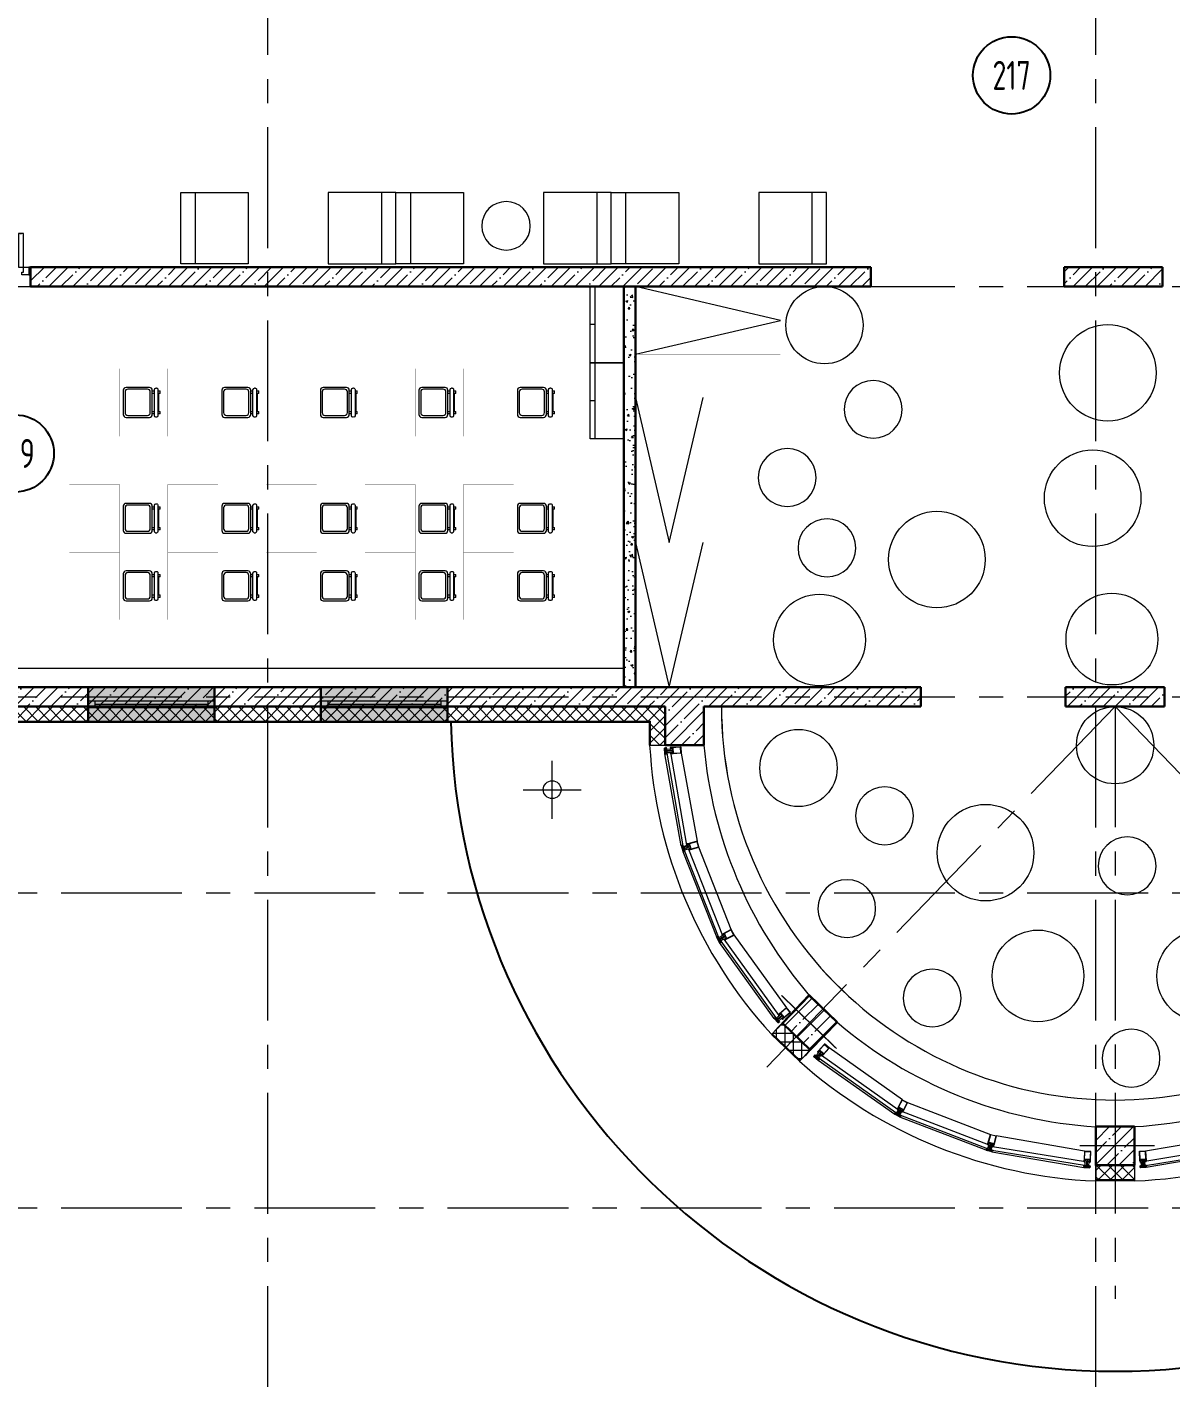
# Model space of a CAD drawing. Header units: millimetres. Extents: x -13407 to 95998, y -2719 to 109387.
# Drawn here: x 23083 to 34923, y 4380 to 18370 of the extents above; entities that cross this region are included whole.
import ezdxf
from ezdxf.enums import TextEntityAlignment as Align

# ---------------------------------------------------------------- set-up
doc = ezdxf.new("R2010")
doc.units = ezdxf.units.MM
doc.linetypes.add('ACAD_ISO03W100', pattern=[30, 12, -18])
doc.linetypes.add('CENTER', pattern=[2, 1.25, -0.25, 0.25, -0.25])
for name, color, linetype, lineweight in [('АР_Двери', 5, 'Continuous', 18), ('АР_Маркер экспликации', 239, 'Continuous', 13), ('АР_Навесной фасад', 5, 'Continuous', 5), ('АР_Номер помещения', 1, 'Continuous', 25), ('АР_Окна БЛОК', 250, 'Continuous', 13), ('АР_Оси', 193, 'Continuous', 9), ('АР_Перегородки витражные', 152, 'Continuous', 13), ('АР_Перегородки газоблок', 165, 'Continuous', 30), ('АР_Перегородки газоблок_Штрих', 165, 'Continuous', 5), ('АР_Подоконники', 163, 'Continuous', 9), ('АР_Помещения_площадь', 19, 'Continuous', 9), ('АР_Сущ Несущая стена', 202, 'Continuous', 30), ('АР_тонкая линия', 250, 'Continuous', 0), ('АР_Утеплитель', 250, 'Continuous', 9), ('АР_Штриховка монолит', 250, 'Continuous', 9), ('ТХ_мебель передв', 250, 'Continuous', 13), ('ТХ_ОСНОВНОЙ', 103, 'Continuous', 25)]:
    doc.layers.add(name, color=color, linetype=linetype, lineweight=lineweight)
doc.layers.add('Козырек', color=7, linetype='Continuous')
doc.layers.add('Тонкая', color=7, linetype='Continuous')
doc.layers.get('ТХ_ОСНОВНОЙ').off()
doc.styles.add('ISOCPEUR', font='isocpeur.ttf', dxfattribs={"width": 0.7})
doc.styles.get("Standard").update_dxf_attribs({"font": 'arial.ttf'})
pattern_1 = [(45, (76865.7, -55313.48), (-61.87184, 61.87184), []), (135, (76865.7, -55313.48), (-61.87184, -61.87184), [])]
pattern_2 = [(335.76716334, (-69115.3163, 318510.941), (0.651582564, 1.447617495), []), (65.76716334, (-69115.3163, 318510.941), (-1.447617495, 0.651582564), [])]

# ---------------------------------------------------------------- blocks, each defined once
blk = doc.blocks.new('Полуторная_на лестницу')
at = {"color": 253}
for points in [[(75, 80), (75, 1080), (125, 1080), (125, 80)], [(1375, 430), (1375, 80), (1425, 80), (1425, 430)]]:
    blk.add_lwpolyline(points, close=True, dxfattribs=at)
for points in [[(0, 0), (0, 80), (20, 80), (20, 0), (0, 0)], [(20, 80), (20, 0), (90, 0), (90, 30), (75, 30), (75, 80), (20, 80)], [(1480, 80), (1480, 0), (1410, 0), (1410, 30), (1425, 30), (1425, 80), (1480, 80)], [(1500, 0), (1500, 80), (1480, 80), (1480, 0), (1500, 0)]]:
    blk.add_lwpolyline(points, dxfattribs=at)
at = {"color": 253, "linetype": 'ACAD_ISO03W100', "ltscale": 3}
for centre, radius, start, end in [((75, 80), 1000, 0, 90), ((1465, 40), 392, 95.9075, 174.0925)]:
    blk.add_arc(centre, radius, start, end, dxfattribs=at)
blk = doc.blocks.new('*U222')
h = blk.add_hatch(color=253)
h.dxf.hatch_style = 1
h.paths.add_polyline_path([(-1310, -140), (0, -140), (0, 220), (-1310, 220)])
at = {"color": 253, "lineweight": 30}
for p, q in [((-1310, -140), (-1310, 220)), ((0, -140), (0, 220))]:
    blk.add_line(p, q, dxfattribs=at)
at = {"color": 253}
for p, q in [((0, 220), (-1310, 220)), ((-1310, 70), (0, 70)), ((-1310, 0), (0, 0)), ((-1240, 0), (-1240, 70)), ((-1240, 35), (-70, 35)), ((-70, 0), (-70, 70)), ((-1310, -140), (0, -140)), ((-1310, -140), (-1310, -140)), ((-1310, -140), (-1310, -140)), ((0, -140), (0, -140)), ((0, -140), (0, -140))]:
    blk.add_line(p, q, dxfattribs=at)
blk = doc.blocks.new('*U223')
h = blk.add_hatch(color=253)
h.dxf.hatch_style = 1
h.paths.add_polyline_path([(-1310, -140), (0, -140), (0, 220), (-1310, 220)])
at = {"color": 253, "lineweight": 30}
for p, q in [((-1310, -140), (-1310, 220)), ((0, -140), (0, 220))]:
    blk.add_line(p, q, dxfattribs=at)
at = {"color": 253}
for p, q in [((0, 220), (-1310, 220)), ((-1310, 70), (0, 70)), ((-1310, 0), (0, 0)), ((-1240, 0), (-1240, 70)), ((-1240, 35), (-70, 35)), ((-70, 0), (-70, 70)), ((-1310, -140), (0, -140)), ((-1310, -140), (-1310, -140)), ((-1310, -140), (-1310, -140)), ((0, -140), (0, -140)), ((0, -140), (0, -140))]:
    blk.add_line(p, q, dxfattribs=at)
blk = doc.blocks.new('*U366')
at = {"layer": 'АР_Номер помещения', "color": 253}
blk.add_circle((-15747, 2175), 400, dxfattribs=at)
at = {"layer": 'АР_Номер помещения', "color": 253, "style": 'ISOCPEUR', "width": 0.7}
blk.add_attdef('НОМЕР_ПОМЕЩЕНИЯ', text='', height=300, dxfattribs=at).set_placement((-15747, 2175), align=Align.MIDDLE_CENTER)
at = {"layer": 'АР_Помещения_площадь', "color": 253, "lineweight": 30, "width": 0.7, "flags": 104}
blk.add_attdef('ИМЯ_ПОМЕЩЕНИЯ', text='', height=100, dxfattribs=at).set_placement((158, 1217), align=Align.MIDDLE_CENTER)
blk = doc.blocks.new('*U367')
at = {"layer": 'АР_Номер помещения', "color": 253}
blk.add_circle((-14214, 6090), 400, dxfattribs=at)
at = {"layer": 'АР_Номер помещения', "color": 253, "style": 'ISOCPEUR', "width": 0.7}
blk.add_attdef('НОМЕР_ПОМЕЩЕНИЯ', text='', height=300, dxfattribs=at).set_placement((-14214, 6090), align=Align.MIDDLE_CENTER)
at = {"layer": 'АР_Помещения_площадь', "color": 253, "lineweight": 30, "width": 0.7, "flags": 104}
blk.add_attdef('ИМЯ_ПОМЕЩЕНИЯ', text='', height=100, dxfattribs=at).set_placement((158, 1217), align=Align.MIDDLE_CENTER)
blk = doc.blocks.new('стойка витр.')
h = blk.add_hatch()
h.set_pattern_fill('ANSI37', color=253, scale=0.5, angle=-69.2328)
h.set_pattern_definition(pattern_2)
edge = h.paths.add_edge_path()
edge.add_line((-23, 14), (-23, 15))
edge.add_arc((-23, 15), 0.427, 20.7605, 72.3)
edge.add_arc((-23, 16), 0.427, 110.764, 252.288, ccw=False)
edge.add_line((-23, 16), (-22, 16))
edge.add_arc((-22, 16), 0.183, 20.749, 110.7854, ccw=False)
edge.add_line((-22, 16), (-22, 16))
edge.add_arc((-22, 16), 0.183, 200.7666, 335.778)
edge.add_line((-22, 16), (-21, 18))
edge.add_arc((-22, 18), 0.637, 344.3928, 381.7249)
edge.add_line((-21, 18), (-23, 22))
edge.add_arc((-23, 22), 0.637, 19.8094, 57.1415)
edge.add_line((-23, 22), (-24, 23))
edge.add_arc((-24, 23), 0.183, 65.7564, 200.7677)
edge.add_line((-25, 23), (-24, 23))
edge.add_arc((-25, 23), 0.183, -69.251, 20.7854, ccw=False)
edge.add_line((-25, 23), (-26, 22))
edge.add_arc((-26, 23), 0.427, 149.2464, 290.7703, ccw=False)
edge.add_arc((-27, 23), 0.427, 329.2344, 380.7738)
edge.add_line((-26, 23), (-27, 24))
edge.add_arc((-27, 24), 0.183, 20.749, 110.7854)
edge.add_line((-27, 24), (-33, 22))
edge.add_arc((-33, 21), 0.306, 107.612, 200.6883)
edge.add_line((-34, 21), (-33, 21))
edge.add_arc((-33, 21), 0.304, 200.7453, 225.8124)
edge.add_line((-33, 21), (-32, 19))
edge.add_arc((-32, 19), 0.305, -108.8628, 45.7814, ccw=False)
edge.add_arc((-29, 28), 9.95, 231.9543, 250.0412, ccw=False)
edge.add_arc((-35, 20), 0.4, 42.3093, 119.225)
edge.add_arc((-35, 20), 0.602, 134.395, 228.6478)
edge.add_arc((-29, 28), 11, 232.0873, 240.8889)
edge.add_arc((-37, 13), 6.09, 40.7589, 60.6144, ccw=False)
edge.add_arc((-33, 17), 0.305, -34.8959, 41.6027, ccw=False)
edge.add_line((-32, 16), (-33, 16))
edge.add_arc((-33, 16), 0.305, 145.1101, 256.4243)
edge.add_line((-33, 15), (-32, 15))
edge.add_arc((-32, 15), 0.305, -34.8899, 76.4243, ccw=False)
edge.add_line((-32, 15), (-32, 14))
edge.add_arc((-32, 14), 0.305, 145.1101, 256.4243)
edge.add_line((-32, 13), (-31, 13))
edge.add_arc((-31, 13), 0.305, -24.2247, 76.4204, ccw=False)
edge.add_line((-31, 13), (-32, 11))
edge.add_arc((-31, 11), 0.305, 155.7711, 290.7403)
edge.add_line((-31, 11), (-23, 14))
edge.add_arc((-23, 14), 0.183, 290.749, 380.749)
edge = h.paths.add_edge_path(flags=16)
edge.add_line((-23, 21), (-22, 19))
edge.add_arc((-23, 18), 0.541, -69.2328, 20.7672, ccw=False)
edge.add_line((-23, 18), (-23, 18))
edge.add_arc((-24, 18), 0.541, 200.7672, 290.7672, ccw=False)
edge.add_line((-24, 18), (-25, 20))
edge.add_arc((-25, 20), 0.541, 110.7672, 200.7672, ccw=False)
edge.add_line((-25, 21), (-24, 21))
edge.add_arc((-24, 21), 0.541, 20.7672, 110.7672, ccw=False)
edge = h.paths.add_edge_path(flags=16)
edge.add_line((-27, 20), (-26, 17))
edge.add_arc((-26, 17), 0.541, -69.2328, 20.7672, ccw=False)
edge.add_line((-26, 16), (-28, 15))
edge.add_arc((-28, 16), 0.541, 200.7672, 290.7672, ccw=False)
edge.add_line((-29, 15), (-30, 19))
edge.add_arc((-30, 19), 0.541, 110.7672, 200.7672, ccw=False)
edge.add_line((-30, 20), (-28, 21))
edge.add_arc((-27, 20), 0.541, 20.7672, 110.7672, ccw=False)
h = blk.add_hatch()
h.set_pattern_fill('ANSI37', color=253, scale=0.5, angle=-69.2328)
h.set_pattern_definition([(335.76716334, (-69115.9168, 318510.7132), (0.651582564, 1.447617495), []), (65.76716334, (-69115.9168, 318510.7132), (-1.447617495, 0.651582564), [])])
edge = h.paths.add_edge_path()
edge.add_arc((-61, -46), 0.549, 155.7657, 200.7672)
edge.add_line((-62, -46), (-61, -44))
edge.add_arc((-61, -44), 0.183, 20.7672, 155.7657)
edge.add_line((-61, -44), (-61, -45))
edge.add_arc((-61, -45), 0.183, 200.7672, 290.7672)
edge.add_line((-61, -45), (-59, -44))
edge.add_arc((-60, -44), 0.427, -69.2328, 72.2936)
edge.add_arc((-59, -43), 0.427, 200.7672, 252.2936)
edge.add_line((-60, -43), (-63, -35))
edge.add_arc((-63, -34), 0.305, 110.7672, 200.7672)
edge.add_line((-63, -34), (-61, -33))
edge.add_arc((-60, -34), 0.304, 76.4029, 110.7672)
edge.add_line((-60, -33), (-60, -34))
edge.add_arc((-108, -56), 53, 16.7114, 24.8229)
edge.add_line((-57, -41), (-58, -41))
edge.add_arc((-58, -41), 0.305, 145.1109, 256.4234)
edge.add_line((-58, -42), (-57, -42))
edge.add_arc((-57, -42), 0.305, -34.8891, 76.4234)
edge.add_line((-57, -42), (-57, -43))
edge.add_arc((-57, -43), 0.305, 145.1109, 256.4234)
edge.add_line((-57, -44), (-56, -44))
edge.add_arc((-56, -44), 0.305, -34.8891, 76.4234)
edge.add_line((-56, -44), (-56, -45))
edge.add_arc((-56, -45), 0.305, 145.1109, 256.4234)
edge.add_line((-56, -46), (-55, -46))
edge.add_arc((-56, -46), 0.305, -34.8891, 76.4234)
edge.add_line((-55, -46), (-56, -47))
edge.add_arc((-56, -47), 0.305, 145.1109, 256.4234)
edge.add_line((-56, -47), (-55, -48))
edge.add_arc((-55, -48), 0.305, -34.8891, 76.4234)
edge.add_line((-55, -48), (-55, -49))
edge.add_arc((-55, -49), 0.305, 145.1109, 256.4234)
edge.add_line((-55, -49), (-54, -50))
edge.add_arc((-54, -50), 0.305, -34.8891, 76.4234)
edge.add_line((-54, -50), (-54, -51))
edge.add_arc((-54, -51), 0.305, 145.1109, 256.4234)
edge.add_line((-54, -51), (-53, -51))
edge.add_arc((-53, -52), 0.305, -43.6751, 76.4279)
edge.add_line((-53, -52), (-54, -53))
edge.add_arc((-54, -53), 0.305, 136.3286, 262.7471)
edge.add_arc((-55, -61), 7.99, 59.586, 82.7471)
edge.add_arc((-51, -54), 0.305, 253.291, 419.586)
edge.add_arc((-53, -61), 6.03, 73.291, 110.7672)
edge.add_line((-55, -55), (-55, -55))
edge.add_arc((-55, -55), 0.427, 200.7672, 290.7672)
edge.add_line((-55, -55), (-57, -51))
edge.add_arc((-56, -51), 0.427, 149.2366, 200.7672)
edge.add_arc((-57, -51), 0.427, -30.7634, 40.0143)
edge.add_arc((-57, -51), 0.427, 40.0005, 110.7672)
edge.add_line((-57, -50), (-58, -51))
edge.add_arc((-58, -51), 0.183, 110.7672, 200.7672)
edge.add_line((-58, -51), (-58, -51))
edge.add_arc((-59, -51), 0.183, 245.7686, 380.7672)
edge.add_line((-59, -51), (-60, -51))
edge.add_arc((-60, -50), 0.549, 200.7672, 245.7686)
edge.add_line((-60, -50), (-62, -46))
edge = h.paths.add_edge_path(flags=16)
edge.add_arc((-59, -49), 0.541, 200.7672, 290.7672)
edge.add_line((-61, -47), (-60, -49))
edge.add_arc((-60, -47), 0.541, 110.7672, 200.7672)
edge.add_line((-59, -46), (-60, -46))
edge.add_arc((-59, -46), 0.541, 20.7672, 110.7672)
edge.add_line((-58, -48), (-59, -46))
edge.add_arc((-58, -49), 0.541, -69.2328, 20.7672)
edge.add_line((-59, -50), (-58, -49))
h = blk.add_hatch()
h.set_pattern_fill('ANSI37', color=253, scale=0.5, angle=-69.2328)
h.set_pattern_definition(pattern_2)
edge = h.paths.add_edge_path()
edge.add_line((-8, -26), (-7, -27))
edge.add_arc((-8, -27), 0.427, -30.7656, 20.7738, ccw=False)
edge.add_arc((-7, -27), 0.427, 149.2464, 290.7703)
edge.add_line((-7, -28), (-6, -27))
edge.add_arc((-6, -27), 0.183, 290.749, 380.7854)
edge.add_line((-6, -27), (-6, -27))
edge.add_arc((-6, -27), 0.183, 65.7564, 200.7677, ccw=False)
edge.add_line((-5, -27), (-4, -27))
edge.add_arc((-4, -28), 0.637, 19.8094, 57.1415, ccw=False)
edge.add_line((-4, -28), (-2, -31))
edge.add_arc((-3, -32), 0.637, -15.6072, 21.7249, ccw=False)
edge.add_line((-2, -32), (-3, -33))
edge.add_arc((-3, -33), 0.183, 200.7666, 335.778, ccw=False)
edge.add_line((-3, -33), (-3, -33))
edge.add_arc((-3, -33), 0.183, 20.749, 110.7854)
edge.add_line((-3, -33), (-4, -34))
edge.add_arc((-4, -34), 0.427, 110.764, 252.288)
edge.add_arc((-5, -35), 0.427, 20.7605, 72.3, ccw=False)
edge.add_line((-4, -35), (-4, -36))
edge.add_arc((-4, -36), 0.183, -69.251, 20.7854, ccw=False)
edge.add_line((-4, -36), (-11, -38))
edge.add_arc((-11, -38), 0.306, 200.846, 293.9223, ccw=False)
edge.add_line((-11, -38), (-11, -38))
edge.add_arc((-11, -37), 0.304, 175.722, 200.789, ccw=False)
edge.add_line((-11, -37), (-11, -35))
edge.add_arc((-12, -35), 0.305, 355.7529, 510.3972)
edge.add_arc((-3, -40), 9.95, 151.4932, 169.58)
edge.add_arc((-13, -38), 0.4, 282.3093, 359.225, ccw=False)
edge.add_arc((-13, -38), 0.602, 172.8865, 267.1393, ccw=False)
edge.add_arc((-3, -40), 11, 160.6454, 169.447, ccw=False)
edge.add_arc((-19, -34), 6.09, 340.92, 360.7754)
edge.add_arc((-13, -34), 0.305, 359.9316, 436.4302)
edge.add_line((-13, -34), (-14, -34))
edge.add_arc((-14, -33), 0.305, 145.1101, 256.4243, ccw=False)
edge.add_line((-14, -33), (-14, -32))
edge.add_arc((-14, -32), 0.305, 325.1101, 436.4243)
edge.add_line((-14, -32), (-15, -32))
edge.add_arc((-15, -31), 0.305, 145.1101, 256.4243, ccw=False)
edge.add_line((-15, -31), (-14, -30))
edge.add_arc((-15, -30), 0.305, 325.1139, 425.759)
edge.add_line((-15, -30), (-16, -29))
edge.add_arc((-16, -29), 0.305, 110.794, 245.7633, ccw=False)
edge.add_line((-16, -29), (-8, -26))
edge.add_arc((-8, -26), 0.183, 20.7854, 110.7854, ccw=False)
edge = h.paths.add_edge_path(flags=16)
edge.add_line((-3, -31), (-4, -29))
edge.add_arc((-5, -29), 0.541, 20.7672, 110.7672)
edge.add_line((-5, -28), (-6, -29))
edge.add_arc((-6, -29), 0.541, 110.7672, 200.7672)
edge.add_line((-6, -29), (-5, -32))
edge.add_arc((-5, -32), 0.541, 200.7672, 290.7672)
edge.add_line((-5, -32), (-4, -32))
edge.add_arc((-4, -31), 0.541, 290.7672, 380.7672)
edge = h.paths.add_edge_path(flags=16)
edge.add_line((-7, -33), (-8, -29))
edge.add_arc((-9, -30), 0.541, 20.7672, 110.7672)
edge.add_line((-9, -29), (-11, -30))
edge.add_arc((-11, -31), 0.541, 110.7672, 200.7672)
edge.add_line((-11, -31), (-10, -34))
edge.add_arc((-10, -34), 0.541, 200.7672, 290.7672)
edge.add_line((-9, -35), (-7, -34))
edge.add_arc((-7, -33), 0.541, 290.7672, 380.7672)
at = {"color": 253, "lineweight": 0, "ltscale": 100, "transparency": 33554687}
for points in [[(-69, -58), (-90, -2), (-90, -1), (-89, -1), (-89, -1), (-88, -3), (-87, -3), (-87, -3), (-86, -3), (-87, -1), (-87, 0), (-82, 2), (-81, 1), (-80, 1), (-77, 4), (-78, 5), (-90, 0), (-91, -2), (-70, -59), (-68, -60), (-55, -55), (-55, -54), (-59, -54), (-59, -54), (-60, -56), (-65, -58), (-66, -57), (-67, -55), (-67, -55), (-68, -55), (-68, -56), (-67, -58), (-67, -58), (-68, -59)], [(66, 59), (-27, 24), (-26, 22), (-25, 22), (-25, 22), (-25, 23), (-21, 25), (-19, 21), (-19, 21), (-19, 21), (-18, 17), (-22, 16), (-23, 17), (-23, 16), (-23, 16), (-23, 14), (-17, 16), (-16, 17), (-15, 20), (-15, 20), (-17, 24), (-17, 25), (-17, 25), (-14, 27), (-12, 26), (-4, 5), (-5, 4), (-33, -7), (-33, -7), (-32, -8), (-31, -9), (-30, -9), (-30, -9), (-29, -9), (-29, -8), (-28, -9), (-27, -8), (-27, -8), (-26, -8), (-25, -7), (-25, -7), (-25, -7), (-24, -7), (-24, -6), (-23, -7), (-22, -6), (-22, -6), (-21, -6), (-20, -6), (-20, -5), (-20, -5), (-19, -5), (-18, -4), (-18, -5), (-17, -4), (-15, -5), (-15, -6), (-16, -8), (-16, -9), (-16, -8), (-17, -9), (-18, -9), (-18, -9), (-19, -9), (-19, -10), (-20, -10), (-21, -10), (-21, -11), (-21, -10), (-23, -11), (-23, -11), (-23, -11), (-24, -11), (-24, -12), (-25, -12), (-26, -12), (-26, -13), (-26, -12), (-28, -13), (-28, -13), (-28, -13), (-29, -13), (-29, -14), (-30, -15), (-29, -16), (-29, -16), (-1, -6), (0, -6), (8, -28), (8, -29), (4, -31), (3, -30), (3, -29), (2, -25), (2, -25), (-1, -23), (-2, -23), (-8, -25), (-7, -27), (-6, -28), (-6, -27), (-6, -26), (-2, -25), (0, -28), (0, -28), (0, -29), (1, -32), (-4, -34), (-4, -33), (-4, -33), (-5, -34), (-4, -36), (89, -1), (89, 1), (67, 59)], [(64, 56), (85, 0), (11, -28), (-11, 28)]]:
    blk.add_lwpolyline(points, close=True, dxfattribs=at)
for points in [[(-74, -6), (-74, -6), (-75, -6), (-74, -7), (-77, -8, -0.414362), (-77, -8), (-79, -2, -0.414326), (-79, 0), (-77, 0), (-77, -1), (-76, 0), (-76, 0), (-77, 3, 0.551224), (-78, 4), (-80, 1, -0.267349), (-81, 1), (-82, 1, 0.249629), (-83, 1), (-86, -2, 0.827043), (-86, -3), (-82, -2, -0.414326), (-81, -2), (-78, -9, 0.414326), (-77, -10), (-76, -9, -0.082799), (-72, -16), (-68, -26), (-68, -26), (-68, -26), (-65, -35, -0.082799), (-63, -43), (-64, -44, 0.414326), (-65, -45), (-62, -52, -0.414326), (-62, -53), (-66, -55, 0.827043), (-66, -56), (-61, -56, 0.249629), (-61, -55), (-60, -54, -0.267349), (-59, -54), (-56, -54, 0.551224), (-56, -54), (-57, -51), (-57, -50), (-58, -50), (-58, -51), (-59, -52, -0.414326), (-60, -51), (-63, -45, -0.414362), (-63, -45), (-60, -44), (-60, -45), (-60, -45), (-59, -44)], [(-74, 3, 0.57795), (-74, 4), (-75, 4, -0.615334), (-75, 4, 0.101403), (-74, 7, 0.887085), (-74, 7, -0.164997), (-77, 5), (-77, 5, 0.414304), (-78, 4), (-76, 1, 0.228696), (-76, 1, -0.319049), (-76, 0, -0.319002), (-76, 0), (-77, -1, -0.4144), (-77, -1), (-78, 0, 0.668339), (-78, 0), (-79, -2, 0.198883), (-79, -2), (-77, -6, 0.198883), (-77, -7), (-75, -7, 0.668339), (-75, -7), (-75, -7, -0.4144), (-75, -7), (-74, -6, -0.710202), (-73, -7, 0.228696), (-73, -7), (-70, -16, 0.414362), (-70, -16), (-67, -15, 0.151171), (-67, -15), (-67, -15, 0.035408), (-70, -8), (-71, -7, -0.527868), (-71, -7), (-70, -6, 0.527868), (-71, -6), (-72, -5, -0.527868), (-72, -5), (-71, -4, 0.527868), (-71, -4), (-72, -4, -0.527868), (-72, -3), (-72, -2, 0.527868), (-72, -2), (-73, -2, -0.527868), (-73, -1), (-73, 0, 0.527868), (-73, 0), (-74, 0, -0.527868), (-74, 1), (-73, 1, 0.527868), (-74, 2), (-74, 2, -0.527868), (-75, 3)], [(-23, 14), (-23, 15, 0.228752), (-23, 15, -0.710164), (-23, 16), (-22, 16, -0.4144), (-22, 16), (-22, 16, 0.66825), (-22, 16), (-21, 18, 0.164348), (-21, 18), (-23, 22, 0.164348), (-23, 22), (-24, 23, 0.66825), (-25, 23), (-24, 23, -0.4144), (-25, 23), (-26, 22, -0.710164), (-26, 23, 0.228752), (-26, 23), (-27, 24, 0.4144), (-27, 24), (-33, 22, 0.430028), (-34, 21), (-33, 21, 0.109814), (-33, 21), (-32, 19, -0.800036), (-32, 18, -0.079083), (-35, 20, 0.348803), (-35, 20, 0.436125), (-35, 19, 0.038423), (-34, 18, -0.086853), (-32, 17, -0.346763), (-32, 16), (-33, 16, 0.527877), (-33, 15), (-32, 15, -0.527877), (-32, 15), (-32, 14, 0.527877), (-32, 13), (-31, 13, -0.469739), (-31, 13), (-32, 11, 0.667984), (-31, 11), (-23, 14, 0.414214)], [(-32, -8), (-33, -7, 0.523933), (-33, -7), (-64, -19, 0.414326), (-65, -20), (-64, -21, 0.410627), (-63, -21), (-63, -21, 0.492552), (-63, -21), (-63, -20, -0.441111), (-63, -20), (-61, -19, -0.208057), (-60, -19, -0.000016), (-57, -21, -0.439819), (-56, -22, -0.000016), (-58, -25, -0.208057), (-58, -26), (-60, -27, -0.441111), (-60, -26), (-61, -26, 0.492552), (-61, -26), (-61, -26, 0.410627), (-62, -27), (-61, -28, 0.414326), (-61, -28), (-30, -17, 0.523933), (-29, -16), (-30, -15)], [(-53, -51, -0.57795), (-53, -52), (-54, -53, 0.615334), (-54, -53, -0.101403), (-51, -54, -0.887085), (-51, -55, 0.164997), (-55, -55), (-55, -55, -0.414304), (-55, -55), (-57, -51, -0.228696), (-57, -51, 0.319049), (-57, -50, 0.319002), (-57, -50), (-58, -51, 0.4144), (-58, -51), (-58, -51, -0.668339), (-59, -51), (-60, -51, -0.198883), (-60, -50), (-62, -46, -0.198883), (-62, -46), (-61, -44, -0.668339), (-61, -44), (-61, -45, 0.4144), (-61, -45), (-59, -44, 0.710202), (-59, -43, -0.228696), (-60, -43), (-63, -35, -0.414362), (-63, -34), (-61, -33, -0.151171), (-60, -33), (-60, -34, -0.035408), (-57, -41), (-58, -41, 0.527868), (-58, -42), (-57, -42, -0.527868), (-57, -42), (-57, -43, 0.527868), (-57, -44), (-56, -44, -0.527868), (-56, -44), (-56, -45, 0.527868), (-56, -46), (-55, -46, -0.527868), (-55, -46), (-56, -47, 0.527868), (-56, -47), (-55, -48, -0.527868), (-55, -48), (-55, -49, 0.527868), (-55, -49), (-54, -50, -0.527868), (-54, -50), (-54, -51, 0.527868), (-54, -51)], [(-8, -26), (-7, -27, -0.228752), (-7, -27, 0.710164), (-7, -28), (-6, -27, 0.4144), (-6, -27), (-6, -27, -0.66825), (-5, -27), (-4, -27, -0.164348), (-4, -28), (-2, -31, -0.164348), (-2, -32), (-3, -33, -0.66825), (-3, -33), (-3, -33, 0.4144), (-3, -33), (-4, -34, 0.710164), (-4, -34, -0.228752), (-4, -35), (-4, -36, -0.4144), (-4, -36), (-11, -38, -0.430028), (-11, -38), (-11, -38, -0.109814), (-11, -37), (-11, -35, 0.800036), (-12, -35, 0.079083), (-13, -38, -0.348803), (-13, -38, -0.436125), (-14, -38, -0.038423), (-13, -36, 0.086853), (-13, -34, 0.346763), (-13, -34), (-14, -34, -0.527877), (-14, -33), (-14, -32, 0.527877), (-14, -32), (-15, -32, -0.527877), (-15, -31), (-14, -30, 0.469739), (-15, -30), (-16, -29, -0.667984), (-16, -29), (-8, -26, -0.414214)]]:
    blk.add_lwpolyline(points, format="xyb", close=True, dxfattribs=at)
for points in [[(-72, 0), (-73, 0)], [(-70, -6), (-69, -6), (-31, 9), (-31, 9), (-31, 11)], [(-27, 24), (-27, 24)], [(-23, 14), (-23, 14)], [(-56, -42), (-56, -41), (-17, -27), (-17, -27), (-16, -29)]]:
    blk.add_lwpolyline(points, dxfattribs=at)
at = {"color": 253}
blk.add_lwpolyline([(-73, 0), (-55, -48), (-54, -48), (-72, 0)], close=True, dxfattribs=at)
for points in [[(-27, 20), (-26, 17, -0.414214), (-26, 16), (-28, 15, -0.414214), (-29, 15), (-30, 19, -0.414214), (-30, 20), (-28, 21, -0.414214)], [(-23, 21), (-22, 19, -0.414214), (-23, 18), (-23, 18, -0.414214), (-24, 18), (-25, 20, -0.414214), (-25, 21), (-24, 21, -0.414214)], [(-75, -2), (-74, -4, -0.414214), (-75, -5), (-76, -5, -0.414214), (-77, -5), (-78, -3, -0.414214), (-77, -2), (-76, -2, -0.414214)], [(-58, -48), (-59, -46, 0.414214), (-59, -46), (-60, -46, 0.414214), (-61, -47), (-60, -49, 0.414214), (-59, -50), (-58, -49, 0.414214)], [(-7, -33), (-8, -29, 0.414214), (-9, -29), (-11, -30, 0.414214), (-11, -31), (-10, -34, 0.414214), (-9, -35), (-7, -34, 0.414214)], [(-3, -31), (-4, -29, 0.414214), (-5, -28), (-6, -29, 0.414214), (-6, -29), (-5, -32, 0.414214), (-5, -32), (-4, -32, 0.414214)]]:
    blk.add_lwpolyline(points, format="xyb", close=True, dxfattribs=at)
at = {"color": 253, "lineweight": 0, "ltscale": 100, "transparency": 33554687}
blk.add_arc((-33, 21), 0.305, 110.7562, 200.7779, dxfattribs=at)
blk = doc.blocks.new('A$Ccadbda81')
at = {"layer": 'АР_Перегородки витражные', "color": 253}
for p, q in [((89, -1005), (-114, -61)), ((-95, -53), (104, -1006)), ((145, -997), (-54, -43)), ((55, -46), (251, -953)), ((108, -1064), (489, -1941)), ((508, -1935), (124, -1053)), ((163, -1037), (546, -1918)), ((636, -1855), (270, -1012)), ((1163, -2725), (567, -1955)), ((666, -1908), (1236, -2643)), ((1113, -2760), (520, -1993)), ((533, -1980), (1130, -2751))]:
    blk.add_line(p, q, dxfattribs=at)
at = {"layer": 'АР_Перегородки витражные', "color": 253, "xscale": -1}
for p, rotation in [((-31, -22), 206.0439613467204), ((1196, -2723), 244.0437384224219)]:
    blk.add_blockref('стойка витр.', p, dxfattribs=dict(at, rotation=rotation))
at = {"layer": 'АР_Перегородки витражные', "color": 253}
for p, rotation in [((181, -1008), 357.0718620546067), ((579, -1924), 9.301548555461455)]:
    blk.add_blockref('стойка витр.', p, dxfattribs=dict(at, rotation=rotation))
blk = doc.blocks.new('A$C81a96c4f')
at = {"layer": 'АР_Штриховка монолит', "ltscale": 100}
h = blk.add_hatch(dxfattribs=at)
h.set_pattern_fill('ANSI35', color=253, scale=700)
h.set_pattern_definition([(45, (-977645.9, 95082.39), (-123.743687, 123.743687), []), (45, (-977522.15, 95082.39), (-123.743687, 123.743687), [218.75, -43.75, 0, -43.75])])
h.paths.add_polyline_path([(-3166, -2990), (-3443, -3278), (-3156, -3556), (-2878, -3268)])
h = blk.add_hatch(dxfattribs=at)
h.set_pattern_fill('ANSI35', color=253, scale=700)
h.set_pattern_definition([(45, (-971324.91, 95091.84), (-123.743687, 123.743687), []), (45, (-971201.17, 95091.84), (-123.743687, 123.743687), [218.75, -43.75, 0, -43.75])])
h.paths.add_polyline_path([(3166, -2990), (2878, -3268), (3156, -3556), (3443, -3278)])
h = blk.add_hatch(dxfattribs=at)
h.set_pattern_fill('ANSI35', color=253, scale=700)
h.set_pattern_definition([(45, (177458.83, -66645.68), (-123.74369, 123.74369), []), (45, (177582.58, -66645.68), (-123.74369, 123.74369), [218.75, -43.75, 0, -43.75])])
h.paths.add_polyline_path([(200, -4350), (-200, -4350), (-200, -4750), (200, -4750)])
at = {"layer": 'АР_Сущ Несущая стена', "color": 253, "ltscale": 100}
for points in [[(-2878, -3268), (-3166, -2990), (-3443, -3278), (-3156, -3556)], [(2878, -3268), (3166, -2990), (3443, -3278), (3156, -3556)], [(-200, -4350), (200, -4350), (200, -4750), (-200, -4750)]]:
    blk.add_lwpolyline(points, close=True, dxfattribs=at)
blk = doc.blocks.new('стул 5  340х340')
at = {"color": 253, "linetype": 'ByBlock', "extrusion": (-6.19742e-05, 0.000470712, 1)}
for p, q in [((-15341, 16665, 197), (-15316, 16665, 197)), ((-15341, 16665, 197), (-15341, 16642, 197)), ((-15316, 16642, 197), (-15316, 16665, 197)), ((-15316, 16653, 197), (-15129, 16653, 197)), ((-15129, 16665, 197), (-15104, 16665, 197)), ((-15129, 16665, 197), (-15129, 16642, 197)), ((-15104, 16642, 197), (-15104, 16665, 197)), ((-15375, 16628, 197), (-15375, 16620, 197)), ((-15087, 16642, 197), (-15361, 16642, 197)), ((-15361, 16606, 197), (-15087, 16606, 197)), ((-15341, 16606, 197), (-15341, 16583, 197)), ((-15316, 16583, 197), (-15316, 16606, 197)), ((-15129, 16606, 197), (-15129, 16583, 197)), ((-15104, 16583, 197), (-15104, 16606, 197)), ((-15073, 16620, 197), (-15073, 16628, 197))]:
    blk.add_line(p, q, dxfattribs=at)
at = {"color": 253, "ltscale": 100, "extrusion": (-6.19742e-05, 0.000470712, 1), "elevation": 206}
for points in [[(-15348, 16583), (-15097, 16583, -0.414169), (-15068, 16554), (-15068, 16312, -0.414258), (-15097, 16283), (-15348, 16283, -0.414169), (-15377, 16312), (-15377, 16554, -0.414258)], [(-15328, 16563), (-15114, 16563, -0.414214), (-15085, 16534), (-15085, 16331, -0.414214), (-15114, 16302), (-15328, 16302, -0.414214), (-15357, 16331), (-15357, 16534, -0.414214)]]:
    blk.add_lwpolyline(points, format="xyb", close=True, dxfattribs=at)
at = {"color": 253, "linetype": 'ByBlock', "extrusion": (-6.19742e-05, 0.000470712, 1)}
for centre, start, end in [((-15361, 16628, 206), 90, 180), ((-15361, 16620, 206), 180, 270), ((-15087, 16628, 206), 0, 90), ((-15087, 16620, 206), 270, 0)]:
    blk.add_arc(centre, 13.9, start, end, dxfattribs=at)
blk = doc.blocks.new('У018.1')
at = {"layer": 'ТХ_мебель передв', "color": 253, "ltscale": 100, "const_width": 1}
blk.add_lwpolyline([(135239, 62061), (135239, 61361), (135759, 61361), (135759, 62061)], close=True, dxfattribs=at)
blk = doc.blocks.new('Шкаф канцелярский закрытый')
at = {"layer": 'ТХ_мебель передв', "color": 253}
blk.add_lwpolyline([(207495, -155297), (207495, -154509), (207146, -154509), (207146, -155297)], close=True, dxfattribs=at)
for points in [[(207199, -154509), (207199, -155297)], [(207199, -154903), (207146, -154903)]]:
    blk.add_lwpolyline(points, dxfattribs=at)
blk = doc.blocks.new('У012')
at = {"layer": 'ТХ_мебель передв', "color": 253}
blk.add_open_spline([(-181454, 44964, -1), (-181454, 44799, -1), (-181586, 44667, -1), (-181750, 44667, -1), (-181920, 44667, -1), (-182052, 44799, -1), (-182052, 44964, -1), (-182052, 45133, -1), (-181920, 45265, -1), (-181750, 45265, -1), (-181586, 45265, -1), (-181454, 45133, -1), (-181454, 44964, -1)], degree=3, knots=[0, 0, 0, 0, 1, 1, 1, 2, 2, 2, 3, 3, 3, 4, 4, 4, 4], dxfattribs=at)
blk = doc.blocks.new('У014')
at = {"layer": 'ТХ_мебель передв', "color": 253}
blk.add_circle((-169652, 43208, -1), 500, dxfattribs=at)
blk = doc.blocks.new('У016')
at = {"layer": 'ТХ_мебель передв', "color": 253, "lineweight": 0, "ltscale": 100, "transparency": 33554687}
for p, q in [((-49562.5, 37416.5), (-49212.5, 35916.5)), ((-49212.5, 35916.5), (-48862.5, 37416.5))]:
    blk.add_line(p, q, dxfattribs=at)
at = {"layer": 'ТХ_мебель передв', "color": 253, "lineweight": 0, "ltscale": 100, "transparency": 33554687, "const_width": 1}
blk.add_lwpolyline([(-49562.5, 37416.5), (-49562.5, 35916.5), (-48862.5, 35916.5), (-48862.5, 37416.5)], close=True, dxfattribs=at)
blk = doc.blocks.new('У017')
at = {"layer": 'ТХ_мебель передв', "color": 253}
blk.add_lwpolyline([(252942, -218302), (253682, -218302), (253682, -219002), (252942, -219002)], close=True, dxfattribs=at)
blk.add_lwpolyline([(252942, -219002), (252942, -218852), (253682, -218852), (253682, -219002)], dxfattribs=at)
blk = doc.blocks.new('Стол низкий')
at = {"layer": 'ТХ_мебель передв', "color": 253}
blk.add_open_spline([(184400, -228430, 0), (184400, -228568, 0), (184288, -228679, 0), (184151, -228679, 0), (184013, -228679, 0), (183897, -228568, 0), (183897, -228430, 0), (183897, -228287, 0), (184013, -228176, 0), (184151, -228176, 0), (184288, -228176, 0), (184400, -228287, 0), (184400, -228430, 0)], degree=3, knots=[0, 0, 0, 0, 1, 1, 1, 2, 2, 2, 3, 3, 3, 4, 4, 4, 4], dxfattribs=at)

msp = doc.modelspace()

# ---------------------------------------------------------------- hatches: boundary and pattern name
at = {"layer": 'АР_Перегородки газоблок_Штрих', "ltscale": 100}
h = msp.add_hatch(dxfattribs=at)
h.set_pattern_fill('AR-CONC', color=253, scale=30)
h.set_pattern_definition([(50, (76865.7, -55313.48), (215.17805, -18.82564), [22.5, -247.5]), (355, (76865.7, -55313.48), (-41.6254, 225.65764), [18, -198]), (100.45144, (76883.63, -55315.05), (173.55265, 206.832), [19.12206, -210.34263]), (46.1842, (76865.7, -55253.48), (320.1724, -49.6558), [33.75, -371.25]), (96.63564, (76892.38, -55257.62), (280.3986, 292.2356), [28.6831, -315.5141]), (351.18416, (76865.7, -55253.5), (280.3986, 292.2356), [27, -297]), (21, (76895.7, -55268.48), (179.0721, -120.78567), [22.5, -247.5]), (326, (76895.7, -55268.48), (72.9946, 217.545), [18, -198]), (71.45144, (76910.62, -55278.55), (252.0667, 96.75935), [19.12206, -210.34263]), (37.5, (76865.7, -55313.48), (3.64796, 99.868156), [0, -195.6, 0, -201, 0, -198.75]), (7.5, (76865.7, -55313.48), (78.92086, 118.32351), [0, -114.6, 0, -191.1, 0, -75.75]), (327.5, (76798.8, -55313.48), (160.14673, -6.76646), [0, -75, 0, -234, 0, -310.5]), (317.5, (76768.8, -55313.48), (174.95585, 30.0315), [0, -97.5, 0, -155.4, 0, -220.5])])
h.paths.add_polyline_path([(29260.1, 15682.2), (29260, 11532.2), (29380, 11532.2), (29380.1, 15682.2)])
at = {"layer": 'АР_Утеплитель', "ltscale": 100}
h = msp.add_hatch(dxfattribs=at)
h.set_pattern_fill('ANSI37', color=253, scale=700)
h.set_pattern_definition([(45, (-945096.63, 49045.73), (-61.871843, 61.871843), []), (135, (-945096.63, 49045.73), (-61.871843, -61.871843), [])])
h.paths.add_polyline_path([(-100, 9502.2), (6250, 9502.2), (6250, 26732.2), (-750.2, 26732.2), (-750.2, 28452.2), (-900.2, 28452.2), (-900.2, 26582.2), (6100, 26582.2), (6100, 9652.2), (-250, 9652.2), (-250, -357.8), (13150, -357.8), (13150, 5992.2), (21270, 5992.2), (21270, 11182.2), (29537.4, 11182.2), (29537.4, 10932.2), (29687.4, 10932.2), (29687.4, 11332.2), (21120, 11332.2), (21120, 6142.2), (13000, 6142.2), (13000, -207.8), (-100, -207.8)])
h = msp.add_hatch(dxfattribs=at)
h.set_pattern_fill('ANSI37', color=253, scale=700, angle=45)
h.set_pattern_definition([(90, (76865.7, -55313.48), (-87.5, 0), []), (180, (76865.7, -55313.48), (-7e-15, -87.5), [])])
h.paths.add_polyline_path([(31187.7, 7774.9), (31083.5, 7666.9), (30795.8, 7944.8), (30900, 8052.7)])
h = msp.add_hatch(dxfattribs=at)
h.set_pattern_fill('ANSI37', color=253, scale=700, angle=45)
h.set_pattern_definition([(90, (76865.7, -55313.48), (-87.5, 0), []), (180, (76865.7, -55313.48), (-7e-15, -87.5), [])])
edge = h.paths.add_edge_path()
edge.add_arc((34343.5, 11330.5), 4822.6, 223.58664, 228.41096, ccw=False)
edge.add_line((30850.4, 8005.6), (30901.5, 8054.3))
edge.add_line((30901.5, 8054.3), (31189.3, 7776.4))
edge.add_line((31189.3, 7776.4), (31142.4, 7723.6))
h = msp.add_hatch(dxfattribs=at)
h.set_pattern_fill('ANSI37', color=253, scale=700)
h.set_pattern_definition(pattern_1)
h.paths.add_polyline_path([(34145, 6580), (34145, 6430), (34545, 6430), (34545, 6580)])
h = msp.add_hatch(dxfattribs=at)
h.set_pattern_fill('ANSI37', color=253, scale=700)
h.set_pattern_definition(pattern_1)
h.paths.add_polyline_path([(34145, 6580), (34145, 6430), (34545, 6430), (34545, 6580)])
at = {"layer": 'АР_Штриховка монолит', "ltscale": 100}
h = msp.add_hatch(dxfattribs=at)
h.set_pattern_fill('ANSI35', color=253, scale=700)
h.set_pattern_definition([(45, (-951482.81, 114242.1), (-123.743687, 123.743687), []), (45, (-951359.07, 114242.1), (-123.743687, 123.743687), [218.75, -43.75, 0, -43.75])])
h.paths.add_polyline_path([(31817, 15882.2), (23120, 15882.2), (23120, 15682.2), (31817, 15682.2)])
h = msp.add_hatch(dxfattribs=at)
h.set_pattern_fill('ANSI35', color=253, scale=700)
h.set_pattern_definition([(45, (-940385.81, 114242.1), (-123.743687, 123.743687), []), (45, (-940262.07, 114242.1), (-123.743687, 123.743687), [218.75, -43.75, 0, -43.75])])
h.paths.add_polyline_path([(34837, 15882.2), (33817, 15882.2), (33817, 15682.2), (34837, 15682.2)])
h = msp.add_hatch(dxfattribs=at)
h.set_pattern_fill('ANSI35', color=253, scale=700)
h.set_pattern_definition([(45, (-951587.81, 109892.1), (-123.743687, 123.743687), []), (45, (-951464.07, 109892.1), (-123.743687, 123.743687), [218.75, -43.75, 0, -43.75])])
h.paths.add_polyline_path([(32333, 11532.2), (21120, 11532.2), (21120, 11332.2), (29687.4, 11332.2), (29687.4, 10932.2), (30089.6, 10932.2), (30089.6, 11332.2), (32333, 11332.2)])
h = msp.add_hatch(dxfattribs=at)
h.set_pattern_fill('ANSI35', color=253, scale=700)
h.set_pattern_definition([(45, (-945892.17, 109892.1), (-123.743687, 123.743687), []), (45, (-945768.42, 109892.1), (-123.743687, 123.743687), [218.75, -43.75, 0, -43.75])])
h.paths.add_polyline_path([(34857, 11532.2), (33833, 11532.2), (33833, 11332.2), (34857, 11332.2)])

# ---------------------------------------------------------------- linework, layer by layer
at = {"color": 253, "ltscale": 100}
msp.add_arc((34347.6, 11329.7), 6880.9, 181.31042, 358.68958, dxfattribs=at)
at = {"layer": 'АР_Навесной фасад', "color": 253, "ltscale": 100}
for p, q in [((21270, 11182.2), (29537.4, 11182.2)), ((21280, 11172.2), (29527.4, 11172.2)), ((29527.4, 10932.2), (29687.4, 10932.2)), ((29527.4, 10932.2), (29687.4, 10932.2)), ((30788.8, 7937.6), (30900, 8052.7)), ((31187.7, 7774.8), (31076.6, 7659.7)), ((34145, 6580), (34145, 6420))]:
    msp.add_line(p, q, dxfattribs=at)
for points in [[(29527.4, 10932.2), (29527.4, 11172.2)], [(29527.4, 10932.2), (29527.4, 11172.2)], [(29537.4, 10932.2), (29537.4, 11182.2)], [(29537.4, 10932.2), (29537.4, 11182.2)], [(30901.5, 8054.3), (30843.1, 7998.7)], [(30901.5, 8054.3), (30845.9, 7996.7)], [(30788.8, 7937.6), (31076.6, 7659.7)], [(30795.8, 7944.8), (31083.5, 7666.9)], [(31189.2, 7776.4), (31133.5, 7718.7)], [(31189.3, 7776.4), (31135.7, 7716.1)], [(34145, 6582.2), (34145, 6502)], [(34145, 6582.2), (34145, 6502)], [(34145, 6582.2), (34145, 6502)], [(34545, 6582.2), (34545, 6502.1)], [(34545, 6582.2), (34545, 6419.9)], [(34545, 6430), (34145, 6430)], [(34545, 6420), (34145, 6420)]]:
    msp.add_lwpolyline(points, dxfattribs=at)
at = {"layer": 'АР_Оси', "color": 253, "linetype": 'CENTER', "ltscale": 1000}
for p, q in [((25575, -1919.1), (25575, 32388.4)), ((34145, -1919.1), (34145, 32388.4)), ((-12563.8, 15682.2), (71033.4, 15682.2)), ((-12563.8, 11432.2), (71033.4, 11432.2)), ((34345, 11332.2), (30739.7, 7598.8)), ((34345, 11332.2), (30739.7, 7598.8)), ((34345, 11332.2), (34345, 5200.1)), ((34345, 11332.2), (37950.3, 7598.8)), ((34345, 11332.2), (34345, 5200.1)), ((34345, 11332.2), (37950.3, 7598.8)), ((-12563.8, 9402.2), (71033.4, 9402.2)), ((-12563.8, 6142.2), (71033.4, 6142.2))]:
    msp.add_line(p, q, dxfattribs=at)
at = {"layer": 'АР_Оси', "color": 253, "linetype": 'CENTER', "ltscale": 0.5}
for p, q in [((30892.2, 8341.2), (31445.8, 7806.6)), ((30892.3, 8341.2), (31445.9, 7806.6)), ((30907.5, 8326.5), (31461.1, 7791.9)), ((34751, 6782.2), (33981.4, 6782.2)), ((34751, 6782.2), (33981.4, 6782.2)), ((34751, 6782.2), (33981.4, 6782.2))]:
    msp.add_line(p, q, dxfattribs=at)
at = {"layer": 'АР_Перегородки газоблок', "color": 253, "ltscale": 100}
for points in [[(29260, 11532.2), (29260, 15682.2)], [(29380, 15682.2), (29380, 11532.2)]]:
    msp.add_lwpolyline(points, dxfattribs=at)
at = {"layer": 'АР_Подоконники', "color": 253, "ltscale": 100}
msp.add_line((21120, 11731.7), (29260, 11731.7), dxfattribs=at)
for centre, start, end in [((34344.6, 11331.8), 179.99375, 225.99937), ((34344.7, 11331.8), 179.99375, 225.99937), ((34344.6, 11331.8), 179.99375, 225.99937), ((34344.6, 11331.8), 225.99937, 270.00516), ((34344.7, 11331.8), 225.99937, 270.00516), ((34344.6, 11331.8), 225.99937, 270.00516), ((34344.6, 11331.8), 270.00516, 314.00806), ((34344.7, 11331.8), 270.00516, 314.00806), ((34344.6, 11331.8), 270.00516, 314.00806)]:
    msp.add_arc(centre, 4073.8, start, end, dxfattribs=at)
at = {"layer": 'АР_Сущ Несущая стена', "color": 253, "ltscale": 100}
for p, q in [((23120, 15882.2), (31817, 15882.2)), ((23120, 15882.2), (23120, 15682.2)), ((31817, 15882.2), (31817, 15682.2)), ((33817, 15882.2), (34837, 15882.2)), ((33817, 15882.2), (33817, 15682.2)), ((34837, 15882.2), (34837, 15682.2)), ((23120, 15682.2), (31817, 15682.2)), ((33817, 15682.2), (34837, 15682.2)), ((21120, 11532.2), (32333, 11532.2)), ((32333, 11332.2), (32333, 11532.2)), ((33833, 11532.2), (34857, 11532.2)), ((33833, 11332.2), (33833, 11532.2)), ((34857, 11332.2), (34857, 11532.2)), ((21120, 11332.2), (29687.4, 11332.2)), ((30089.6, 11332.2), (32333, 11332.2)), ((33833, 11332.2), (34857, 11332.2))]:
    msp.add_line(p, q, dxfattribs=at)
for points in [[(29687.4, 10932.2), (29687.4, 11332.2)], [(29687.4, 10932.2), (29687.4, 11332.2)], [(30089.6, 10932.2), (30089.6, 11332.2)], [(30089.6, 10932.2), (30089.6, 11332.2)], [(29687.4, 10932.2), (30089.6, 10932.2)], [(29687.4, 10932.2), (30089.6, 10932.2)]]:
    msp.add_lwpolyline(points, dxfattribs=at)
for points in [[(31467.1, 8064.1), (31179.4, 8342), (30901.5, 8054.3), (31189.3, 7776.4)], [(31467.1, 8064.1), (31179.4, 8342), (30901.5, 8054.3), (31189.3, 7776.4)], [(34145, 6982.2), (34545, 6982.2), (34545, 6582.2), (34145, 6582.2)], [(34145, 6982.2), (34545, 6982.2), (34545, 6582.2), (34145, 6582.2)]]:
    msp.add_lwpolyline(points, close=True, dxfattribs=at)
at = {"layer": 'АР_тонкая линия', "color": 253, "ltscale": 100}
for centre, radius, start, end in [((34351.4, 11201), 4831.5, 183.18991, 222.41054), ((34646.3, 11325), 4573.6, 184.92731, 220.70928), ((34419.6, 11516.7), 4542.9, 229.46472, 266.535), ((34270.5, 11516.7), 4542.8, 273.46461, 310.53518), ((34345, 11332.1), 4916.2, 228.33129, 267.66871), ((34343.5, 11330.5), 4914.7, 272.38941, 311.61489)]:
    msp.add_arc(centre, radius, start, end, dxfattribs=at)
at = {"layer": 'Козырек', "color": 253, "lineweight": 0}
for points in [[(28517.6, 10169), (28517.6, 10771.5)], [(28216.4, 10470.2), (28818.9, 10470.2)]]:
    msp.add_lwpolyline(points, dxfattribs=at)
msp.add_circle((28517.9, 10472.1), 92, dxfattribs=at)
at = {"layer": 'ТХ_мебель передв', "color": 253, "ltscale": 0.1}
for centre, radius in [((31336.6, 15282.2), 400), ((31285.5, 12021.7), 475), ((34312.2, 12031.3), 475), ((34345, 10932.2), 400), ((31068.1, 10696.2), 400), ((33546.7, 8543), 475), ((35252.5, 8543), 475)]:
    msp.add_circle(centre, radius, dxfattribs=at)

# ---------------------------------------------------------------- block references
at = {"color": 253, "ltscale": 100}
for p, rotation in [((29801, 10898.9), 357.9999999999999), ((34611.9, 6677.3), 87.56699385810907)]:
    msp.add_blockref('A$Ccadbda81', p, dxfattribs=dict(at, rotation=rotation))
at = {"color": 253, "ltscale": 100, "xscale": -1, "rotation": 272.4330061418909}
msp.add_blockref('A$Ccadbda81', (34077.6, 6675.6), dxfattribs=at)
at = {"layer": 'АР_Двери', "color": 253}
msp.add_blockref('Полуторная_на лестницу', (21620, 15802.2), dxfattribs=at)
at = {"layer": 'АР_Маркер экспликации', "color": 253}
ref = msp.add_blockref('*U367', (47488, 11778.9), dxfattribs=at)
ref.add_attrib('НОМЕР_ПОМЕЩЕНИЯ', '217', dxfattribs={"layer": 'АР_Номер помещения', "color": 253, "height": 300, "style": 'ISOCPEUR', "width": 0.7}).set_placement((33273.6, 17869), align=Align.MIDDLE_CENTER)
ref = msp.add_blockref('*U366', (38708, 11778.9), dxfattribs=at)
ref.add_attrib('НОМЕР_ПОМЕЩЕНИЯ', '219', dxfattribs={"layer": 'АР_Номер помещения', "color": 253, "height": 300, "style": 'ISOCPEUR', "width": 0.7}).set_placement((22961.2, 13954), align=Align.MIDDLE_CENTER)
at = {"layer": 'АР_Окна БЛОК', "color": 253, "xscale": -1, "rotation": 180}
for name, p in [('*U222', (25025, 11392.2)), ('*U223', (27435, 11392.2))]:
    msp.add_blockref(name, p, dxfattribs=at)
at = {"layer": 'Тонкая', "color": 253, "ltscale": 100}
msp.add_blockref('A$C81a96c4f', (34345, 11332.2), dxfattribs=at)
at = {"layer": 'ТХ_мебель передв', "color": 253, "rotation": 90}
msp.add_blockref('У016', (66796.5, 64544.7), dxfattribs=at)
at = {"layer": 'ТХ_мебель передв', "color": 253}
for name, p in [('У014', (203922.4, -28419.2, 0.6)), ('У018.1', (-111718.8, -47229.2)), ('У018.1', (-110698.8, -47229.2)), ('У018.1', (-109678.8, -47229.2)), ('У018.1', (-108658.8, -47229.2)), ('У018.1', (-107638.8, -47229.2)), ('У012', (213593.2, -30555.6, 0.6)), ('У016', (78942.5, -22884.3)), ('У012', (212704, -31261.7, 0.6)), ('У014', (203764.6, -29718.1, 0.6)), ('У018.1', (-111718.8, -48429.2)), ('У018.1', (-110698.8, -48429.2)), ('У018.1', (-109678.8, -48429.2)), ('У018.1', (-108658.8, -48429.2)), ('У018.1', (-107638.8, -48429.2)), ('У014', (202152.3, -30352.9, 0.6)), ('У012', (213115, -31989.6, 0.6)), ('У016', (78942.5, -24384.3)), ('У018.1', (-111718.8, -49129.2)), ('У018.1', (-110698.8, -49129.2)), ('У018.1', (-109678.8, -49129.2)), ('У018.1', (-108658.8, -49129.2)), ('У018.1', (-107638.8, -49129.2)), ('У012', (213711.5, -34764.7, 0.6)), ('У014', (202655.9, -33388.2, 0.6)), ('У012', (216223, -35282.7, 0.6)), ('У012', (213320.4, -35725.1, 0.6)), ('У012', (214204.7, -36651.4, 0.6)), ('У012', (216263.3, -37274.2, 0.6))]:
    msp.add_blockref(name, p, dxfattribs=at)
at = {"layer": 'ТХ_мебель передв', "color": 253, "ltscale": 100, "xscale": -1, "rotation": 270}
for p in [(7795.7, 29704.6, -197), (8815.7, 29704.6, -197), (9835.7, 29704.6, -197), (10855.7, 29704.6, -197), (11875.7, 29704.6, -197), (7795.7, 28504.6, -197), (8815.7, 28504.6, -197), (9835.7, 28504.6, -197), (10855.7, 28504.6, -197), (11875.7, 28504.6, -197), (7795.7, 27804.6, -197), (8815.7, 27804.6, -197), (9835.7, 27804.6, -197), (10855.7, 27804.6, -197), (11875.7, 27804.6, -197)]:
    msp.add_blockref('стул 5  340х340', p, dxfattribs=at)
at = {"layer": 'ТХ_ОСНОВНОЙ', "color": 253, "rotation": 270}
for p in [(243675.2, 269598.5), (245903, 269598.5), (248130.7, 269598.5)]:
    msp.add_blockref('У017', p, dxfattribs=at)
at = {"layer": 'ТХ_ОСНОВНОЙ', "color": 253, "xscale": -1}
for name, p, rotation in [('У017', (-192100.7, 269598.5), 90), ('У017', (-189872.9, 269598.5), 90), ('У017', (-187645.2, 269598.5), 90), ('Шкаф канцелярский закрытый', (-178235.5, -139615.2), 180), ('Шкаф канцелярский закрытый', (-178235.5, -140404), 180)]:
    msp.add_blockref(name, p, dxfattribs=dict(at, rotation=rotation))
at = {"layer": 'ТХ_ОСНОВНОЙ', "color": 253}
msp.add_blockref('Стол низкий', (-156107.8, 244738.5, 0), dxfattribs=at)

doc.saveas('drawing.dxf')
